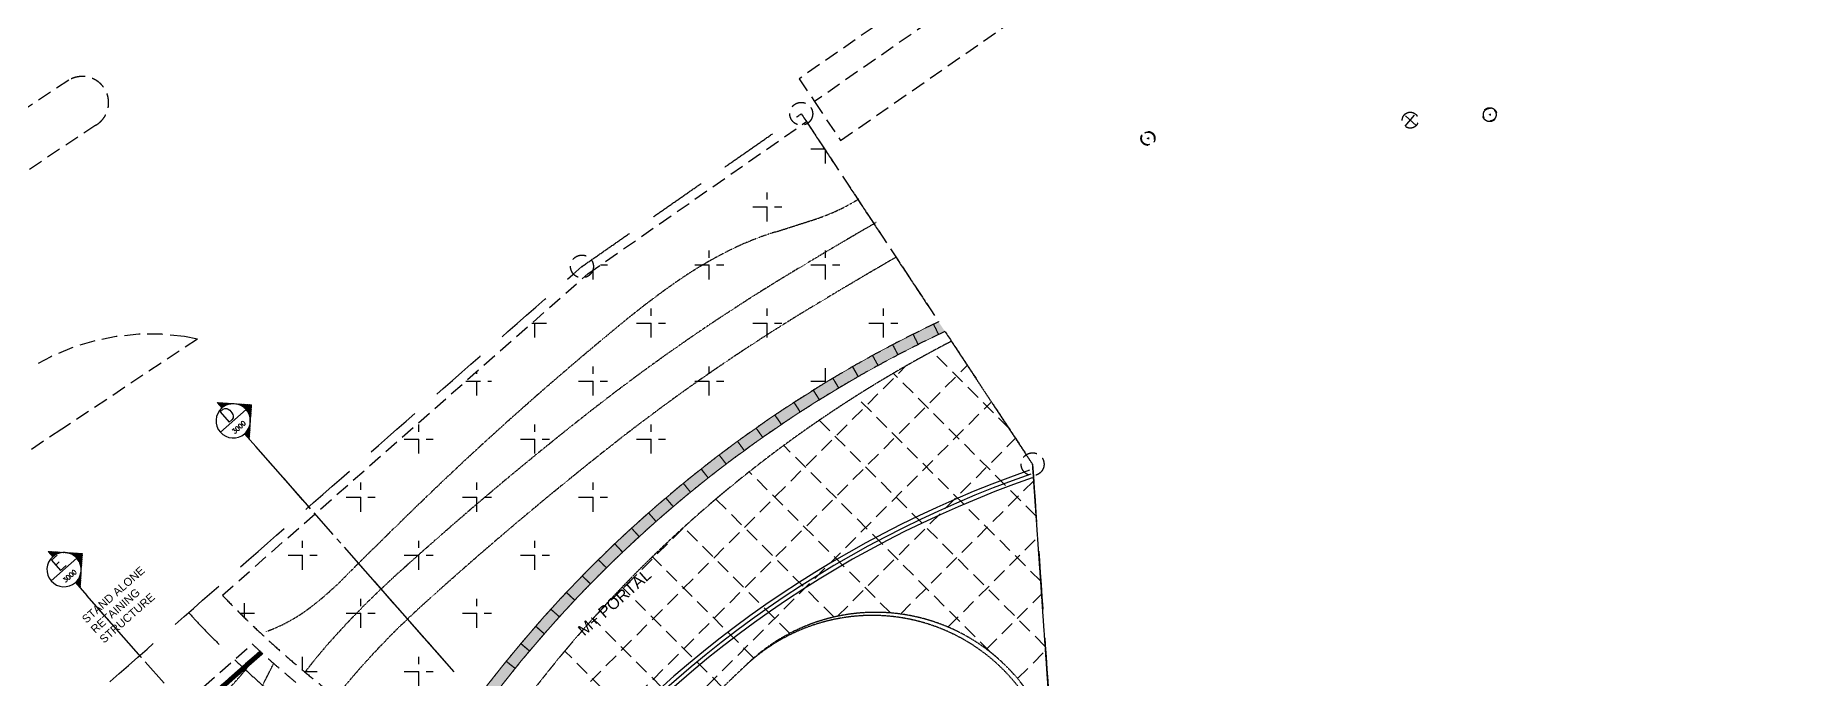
# Model space of a CAD drawing. Header units: millimetres. Extents: x 832728086 to 834530684, y 817551485 to 818349469.
# Drawn here: x 834330674 to 834407462, y 818044770 to 818072936 of the extents above; entities that cross this region are included whole.
import ezdxf
from ezdxf.enums import TextEntityAlignment as Align

# ---------------------------------------------------------------- set-up
doc = ezdxf.new("R2010")
doc.units = ezdxf.units.MM
doc.header["$LTSCALE"] = 100
doc.linetypes.add('CENTER', pattern=[2, 1.25, -0.25, 0.25, -0.25])
doc.linetypes.add('Hidden', pattern=[9.524999999999999, 6.35, -3.175])
for name, color, linetype in [('+C-160', 160, 'Hidden'), ('000-Tactile-l', 8, 'Continuous'), ('DLN040__', 7, 'Continuous'), ('DLN052__', 7, 'Continuous'), ('DLN240__', 1, 'Continuous'), ('DLN910__', 3, 'Continuous'), ('HATCH', 8, 'Continuous'), ('MARK', 7, 'Continuous')]:
    doc.layers.add(name, color=color, linetype=linetype)
doc.layers.add('000-edge seating element-b', color=4, linetype='Continuous', lineweight=20)
doc.layers.add('000-edge seating element-h', color=253, linetype='Continuous', lineweight=0)
doc.styles.add('romans', font='romans.shx')
doc.styles.get("Standard").update_dxf_attribs({"font": 'swiss.ttf'})
doc.styles.add('SWISS MD BT', font='swiss.ttf')

# ---------------------------------------------------------------- blocks, each defined once
blk = doc.blocks.new('*X12')
at = {"color": 0}
for p, q in [((56540.17643191214, 54525), (56582.13575151274, 54525)), ((56552.67643191214, 54537.5), (56605.83752573567, 54537.5)), ((56565.17643191214, 54550), (56631.83249392315, 54550)), ((56577.67643191214, 54562.5), (56660.75177593889, 54562.5)), ((56590.17643191214, 54575), (56693.60738523508, 54575)), ((56602.67643191214, 54587.5), (56732.22529620404, 54587.5)), ((56615.17643191214, 54600), (56780.6472987377, 54600)), ((56627.67643191214, 54612.5), (56853.46120479256, 54612.5)), ((56640.17643191214, 54625), (57247.4172277672, 54625)), ((56652.67643191214, 54637.5), (57234.9172277672, 54637.5)), ((56665.17643191214, 54650), (57222.4172277672, 54650)), ((56677.67643191214, 54662.5), (57209.9172277672, 54662.5)), ((56690.17643191215, 54675), (57197.4172277672, 54675)), ((56702.67643191215, 54687.5), (57184.9172277672, 54687.5)), ((56715.17643191215, 54700), (57172.4172277672, 54700)), ((56727.67643191215, 54712.5), (57159.9172277672, 54712.5)), ((56740.17643191215, 54725), (57147.4172277672, 54725)), ((56752.67643191215, 54737.5), (57134.9172277672, 54737.5)), ((56765.17643191215, 54750), (57122.4172277672, 54750)), ((56777.67643191215, 54762.5), (57109.9172277672, 54762.5)), ((56790.17643191215, 54775), (57097.4172277672, 54775)), ((56802.67643191215, 54787.5), (57084.9172277672, 54787.5)), ((56815.17643191215, 54800), (57072.4172277672, 54800)), ((56827.67643191215, 54812.5), (57059.9172277672, 54812.5)), ((56840.17643191215, 54825), (57047.4172277672, 54825)), ((56852.67643191215, 54837.5), (57034.9172277672, 54837.5)), ((56865.17643191215, 54850), (57022.4172277672, 54850)), ((56877.67643191215, 54862.5), (57009.9172277672, 54862.5)), ((56890.17643191215, 54875), (56997.4172277672, 54875)), ((56902.67643191215, 54887.5), (56984.9172277672, 54887.5)), ((56915.17643191215, 54900), (56972.4172277672, 54900)), ((56927.67643191215, 54912.5), (56959.9172277672, 54912.5)), ((56940.17643191215, 54925), (56947.4172277672, 54925)), ((57034.13245488679, 54612.5), (57259.9172277672, 54612.5)), ((57106.94636094165, 54600), (57272.4172277672, 54600)), ((57155.36836347531, 54587.5), (57284.9172277672, 54587.5)), ((57193.98627444427, 54575), (57297.4172277672, 54575)), ((57226.84188374045, 54562.5), (57309.9172277672, 54562.5)), ((57255.7611657562, 54550), (57322.4172277672, 54550)), ((57281.75613394367, 54537.5), (57334.9172277672, 54537.5)), ((57305.4579081666, 54525), (57347.4172277672, 54525)), ((55890.17643191214, 53875), (56193.82986951105, 53875)), ((55902.67643191214, 53887.5), (56194.05140822083, 53887.5)), ((55915.17643191214, 53900), (56194.48150710045, 53900)), ((55927.67643191214, 53912.5), (56195.12052558953, 53912.5)), ((55940.17643191214, 53925), (56195.9689992533, 53925)), ((55952.67643191214, 53937.5), (56197.02764203604, 53937.5)), ((55965.17643191214, 53950), (56198.29734928536, 53950)), ((55977.67643191214, 53962.5), (56199.77920158036, 53962.5)), ((55990.17643191214, 53975), (56201.47446939646, 53975)), ((56002.67643191214, 53987.5), (56203.38461865738, 53987.5)), ((56015.17643191214, 54000), (56205.51131723516, 54000)), ((56027.67643191214, 54012.5), (56207.85644246099, 54012.5)), ((56040.17643191214, 54025), (56210.42208973136, 54025)), ((56052.67643191214, 54037.5), (56213.21058230806, 54037.5)), ((56065.17643191214, 54050), (56216.22448241559, 54050)), ((56077.67643191214, 54062.5), (56219.4666037756, 54062.5)), ((56090.17643191214, 54075), (56222.94002572152, 54075)), ((56102.67643191214, 54087.5), (56226.64810907299, 54087.5)), ((56115.17643191214, 54100), (56230.59451397751, 54100)), ((56127.67643191214, 54112.5), (56234.783219953, 54112.5)), ((56140.17643191214, 54125), (56239.21854841284, 54125)), ((56152.67643191214, 54137.5), (56243.90518800342, 54137.5)), ((56165.17643191214, 54150), (56248.84822313151, 54150)), ((56177.67643191214, 54162.5), (56254.05316613591, 54162.5)), ((56190.17643191214, 54175), (56259.52599364005, 54175)), ((56202.67643191214, 54187.5), (56265.27318771162, 54187.5)), ((56215.17643191214, 54200), (56271.3017825861, 54200)), ((56227.67643191214, 54212.5), (56277.61941785813, 54212.5)), ((56240.17643191214, 54225), (56284.23439921781, 54225)), ((56252.67643191214, 54237.5), (56291.15576804409, 54237.5)), ((56265.17643191214, 54250), (56298.39338144825, 54250)), ((56277.67643191214, 54262.5), (56305.95800470521, 54262.5)), ((56290.17643191214, 54275), (56313.8614184658, 54275)), ((56302.67643191214, 54287.5), (56322.11654371454, 54287.5)), ((56315.17643191214, 54300), (56330.73758815906, 54300)), ((56327.67643191214, 54312.5), (56339.74021869808, 54312.5)), ((56340.17643191214, 54325), (56349.14176585911, 54325)), ((56352.67643191214, 54337.5), (56358.96146773244, 54337.5)), ((56365.17643191214, 54350), (56369.22076313922, 54350)), ((56377.67643191214, 54362.5), (56379.94364675136, 54362.5)), ((56390.17643191214, 54375), (56391.15710295406, 54375)), ((56402.67643191214, 54387.5), (56402.89164093309, 54387.5)), ((56427.67643191214, 54412.5), (56428.06779760152, 54412.5)), ((56440.17643191214, 54425), (56441.59498760175, 54425)), ((56452.67643191214, 54437.5), (56455.81686508647, 54437.5)), ((56465.17643191214, 54450), (56470.7960881337, 54450)), ((56477.67643191214, 54462.5), (56486.60709099128, 54462.5)), ((56490.17643191214, 54475), (56503.33943920848, 54475)), ((56502.67643191214, 54487.5), (56521.10253295893, 54487.5)), ((56515.17643191214, 54500), (56540.03238827831, 54500)), ((56527.67643191214, 54512.5), (56560.30174522614, 54512.5)), ((57327.29191445321, 54512.5), (57359.9172277672, 54512.5)), ((57347.56127140103, 54500), (57372.4172277672, 54500)), ((57366.49112672041, 54487.5), (57384.9172277672, 54487.5)), ((57384.25422047087, 54475), (57397.4172277672, 54475)), ((57400.98656868807, 54462.5), (57409.9172277672, 54462.5)), ((57416.79757154565, 54450), (57422.4172277672, 54450)), ((57431.77679459289, 54437.5), (57434.9172277672, 54437.5)), ((57445.9986720776, 54425), (57447.4172277672, 54425)), ((57459.52586207783, 54412.5), (57459.9172277672, 54412.5)), ((57484.70201874625, 54387.5), (57484.9172277672, 54387.5)), ((57496.43655672529, 54375), (57497.4172277672, 54375)), ((57507.65001292799, 54362.5), (57509.9172277672, 54362.5)), ((57518.37289654013, 54350), (57522.4172277672, 54350)), ((57528.63219194692, 54337.5), (57534.9172277672, 54337.5)), ((57538.45189382024, 54325), (57547.4172277672, 54325)), ((57547.85344098127, 54312.5), (57559.9172277672, 54312.5)), ((57556.85607152029, 54300), (57572.4172277672, 54300)), ((57565.47711596481, 54287.5), (57584.9172277672, 54287.5)), ((57573.73224121355, 54275), (57597.4172277672, 54275)), ((57581.63565497414, 54262.5), (57609.9172277672, 54262.5)), ((57589.20027823109, 54250), (57622.4172277672, 54250)), ((57596.43789163527, 54237.5), (57634.9172277672, 54237.5)), ((57603.35926046153, 54225), (57647.4172277672, 54225)), ((57609.97424182123, 54212.5), (57659.9172277672, 54212.5)), ((57616.29187709324, 54200), (57672.4172277672, 54200)), ((57622.32047196773, 54187.5), (57684.9172277672, 54187.5)), ((57628.0676660393, 54175), (57697.41722776719, 54175)), ((57633.54049354343, 54162.5), (57709.91722776719, 54162.5)), ((57638.74543654784, 54150), (57722.41722776719, 54150)), ((57643.68847167592, 54137.5), (57734.91722776719, 54137.5)), ((57648.3751112665, 54125), (57747.41722776719, 54125)), ((57652.81043972634, 54112.5), (57759.91722776719, 54112.5)), ((57656.99914570183, 54100), (57772.41722776719, 54100)), ((57660.94555060635, 54087.5), (57784.91722776719, 54087.5)), ((57664.65363395782, 54075), (57797.41722776719, 54075)), ((57668.12705590376, 54062.5), (57809.91722776719, 54062.5)), ((57671.36917726375, 54050), (57822.41722776719, 54050)), ((57674.38307737129, 54037.5), (57834.91722776719, 54037.5)), ((57677.171569948, 54025), (57847.41722776719, 54025)), ((57679.73721721836, 54012.5), (57859.91722776719, 54012.5)), ((57682.08234244418, 54000), (57872.41722776719, 54000)), ((57684.20904102196, 53987.5), (57884.91722776719, 53987.5)), ((57686.11919028289, 53975), (57897.41722776719, 53975)), ((57687.81445809898, 53962.5), (57909.91722776719, 53962.5)), ((57689.29631039398, 53950), (57922.41722776719, 53950)), ((57690.5660176433, 53937.5), (57934.91722776719, 53937.5)), ((57691.62466042604, 53925), (57947.41722776719, 53925)), ((57692.47313408981, 53912.5), (57959.91722776719, 53912.5)), ((57693.11215257891, 53900), (57972.41722776719, 53900)), ((57693.54225145852, 53887.5), (57984.91722776719, 53887.5)), ((57693.7637901683, 53875), (57997.41722776719, 53875))]:
    blk.add_line(p, q, dxfattribs=at)
blk = doc.blocks.new('SECHL-B')
at = {"layer": 'MARK'}
for p, q in [((2.384185791015625e-07, 2560.660171985626), (1060.660171985626, 1500.000000119209)), ((2.384185791015625e-07, 2560.660171985626), (0, 2250.000000238419)), ((-749.9986524581909, 1500.001346945763), (750.0013473033905, 1500.001347303391)), ((0, 439.3398283720016), (1060.660171985626, 1500.000000119209)), ((2.384185791015625e-07, 750.0000002384186), (0, 1.192092895507812e-07))]:
    blk.add_line(p, q, dxfattribs=at)
for centre, start, end in [((0.00134730339050293, 1500.000000119209), 90, 270), ((0, 1500.000000119209), 270, 90)]:
    blk.add_arc(centre, 750.0000000000091, start, end, dxfattribs=at)
at = {"layer": 'MARK', "rotation": 269.9999999999879}
blk.add_blockref('*X12', (-53867.96022605896, 58443.7968300581), dxfattribs=at)
at = {"layer": 'MARK', "style": 'romans'}
for tag, height, p in [('SECHL1', 600.0000000000014, (0.001347064971923828, 1874.998652935028)), ('SECHL2', 200.0000000000005, (0.001347064971923828, 1124.998652815819))]:
    blk.add_attdef(tag, text='', height=height, rotation=359.9999970117922, dxfattribs=at).set_placement(p, align=Align.MIDDLE)
blk = doc.blocks.new('tactile')
at = {"layer": '000-Tactile-l', "ltscale": 5e-05}
for centre, radius, start, end in [((834389.8125604216, 818009.111976287), 47.46663907620287, 109.1746078554353, 175.3142172484508), ((834389.8125604216, 818009.1119762869), 47.29163907612339, 109.1746078553173, 175.3193846490394), ((834389.8125604216, 818009.1119762871), 47.11663907615493, 109.1746078554272, 175.3245575592728)]:
    blk.add_arc(centre, radius, start, end, dxfattribs=at)
blk = doc.blocks.new('A$C062A3D83')
at = {"layer": '+C-160'}
for p, q in [((83866.2302441597, 95762.62990140915), (40758.32408571243, 65763.00607442856)), ((83963.14939951897, 94368.0937885046), (41427.31809175014, 64766.58789038658)), ((42570.18285238743, 63064.37349295616), (84128.71962380409, 91985.76126253605)), ((8810.184148430824, 65705.1096329689, 6001.821830027854), (-12341.54387044907, 51642.55249524117, 6180.018779754204)), ((40758.32408571243, 65763.00607442856), (41427.31809175014, 64766.58789038658)), ((41427.31809175014, 64766.58789038658), (42570.18285238743, 63064.37349295616)), ((10000.8128926754, 63734.75937139988, 6175.228470480664), (3721.983964323997, 59560.33019602299, 6123.723497171721)), ((31511.10559725761, 57229.82712686062), (41073.58626163006, 63890.6582890749)), ((41073.58626163006, 63890.6582890749), (46853.93569862843, 55131.5836160183)), ((67746.23448503017, 63723.91280448437), (67218.13325047493, 64183.37889230251)), ((67252.45082378387, 63689.59523105621), (67711.91691160202, 64217.69646573067)), ((70998.44998848438, 64159.83165609837), (70993.16689252853, 64235.84829187393)), ((56050.50682985783, 63120.96144258976), (56045.22373366356, 63196.97807836533)), ((41266.68721783161, 62699.96734690666), (41859.35530388355, 62699.96734690666)), ((41901.68721783161, 62064.96734702587), (41901.68721783161, 62635.82098376751)), ((39361.68721783161, 59524.96734702587), (39361.68721783161, 60794.96734702587)), ((38726.68721783161, 60159.96734690666), (39996.68721783161, 60159.96734690666)), ((32071.20211064816, 57619.96734690666), (32376.68721783161, 57619.96734690666)), ((36186.68721783161, 57619.96734690666), (37456.68721783161, 57619.96734690666)), ((36821.68721783161, 56984.96734702587), (36821.68721783161, 58254.96734702587)), ((41266.68721783161, 57619.96734690666), (42536.68721783161, 57619.96734690666)), ((41901.68721783161, 56984.96734702587), (41901.68721783161, 58254.96734702587)), ((15530.48902451992, 43165.68751621246), (31511.10559725761, 57229.82712686062)), ((31741.68721783161, 56984.96734690666), (31741.68721783161, 57390.44081044197)), ((34281.68721783161, 54444.96734702587), (34281.68721783161, 55714.96734702587)), ((39361.68721783161, 54444.96734702587), (39361.68721783161, 55714.96734702587)), ((44441.68721783161, 54444.96734690666), (44441.68721783161, 55714.96734690666)), ((29068.29105043411, 55079.96734690666), (29836.68721783161, 55079.96734690666)), ((29201.68721783161, 54444.96734678745), (29201.68721783161, 55197.36596596241)), ((33646.68721783161, 55079.96734690666), (34916.68721783161, 55079.96734690666)), ((38726.68721783161, 55079.96734690666), (39996.68721783161, 55079.96734690666)), ((43806.68721783161, 55079.96734690666), (45076.68721783161, 55079.96734690666)), ((49925.25612747669, 50479.51851701736), (46570.60818600655, 53834.16645848751)), ((22226.9920694828, 27346.83022642136), (48111.51068043709, 53231.34883737564)), ((24895.3463588953, 32666.83494532108), (45427.92383098602, 53199.4124174118)), ((31741.68721783161, 51904.96734690666), (31741.68721783161, 53174.96734690666)), ((36821.68721783161, 51904.96734702587), (36821.68721783161, 53174.96734702587)), ((41901.68721783161, 52465.65377414227), (41901.68721783161, 53174.96734702587)), ((26182.17307817936, 52539.96734690666), (27296.68721783161, 52539.96734690666)), ((26661.68721783161, 51904.96734690666), (26661.68721783161, 52961.97570776939)), ((31106.68721783161, 52539.96734690666), (32376.68721783161, 52539.96734690666)), ((36186.68721783161, 52539.96734690666), (37456.68721783161, 52539.96734690666)), ((41266.68721783161, 52539.96734690666), (42024.41160833836, 52539.96734690666)), ((51123.54855632782, 46629.57565879822), (44874.21549892426, 52878.90871620178)), ((20556.12470793724, 23024.31243538857), (49164.91974389553, 51633.10747122765)), ((51321.60231995583, 43779.87146568298), (43227.60324561596, 51873.87054002285)), ((51519.65608334541, 40930.16727280617), (41629.52113807201, 50820.30221807957)), ((23486.68721783161, 49999.96734690666), (24756.68721783161, 49999.96734690666)), ((24121.68721783161, 49364.96734702587), (24121.68721783161, 50634.96734702587)), ((28566.68721783161, 49999.96734690666), (29836.68721783161, 49999.96734690666)), ((29201.68721783161, 49364.96734678745), (29201.68721783161, 50634.96734678745)), ((33646.68721783161, 49999.96734690666), (34916.68721783161, 49999.96734690666)), ((34281.68721783161, 49364.96734702587), (34281.68721783161, 50634.96734702587)), ((42430.91617715359, 42247.45347511768), (50218.32880759239, 50034.86610555649)), ((49123.05795753002, 40675.11496913433), (40078.94072496891, 49719.23220169544)), ((44751.98405468464, 42394.53844249249), (38575.03480887413, 48571.48768830299)), ((21581.68721783161, 46824.96734690666), (21581.68721783161, 48094.96734690666)), ((26661.68721783161, 46824.96734690666), (26661.68721783161, 48094.96734690666)), ((31741.68721783161, 46824.96734690666), (31741.68721783161, 48094.96734690666)), ((45183.13173878193, 42348.01860749722), (51015.75016033649, 48180.63702893257)), ((20946.68721783161, 47459.96734690666), (22216.68721783161, 47459.96734690666)), ((26026.68721783161, 47459.96734690666), (27296.68721783161, 47459.96734690666)), ((31106.68721783161, 47459.96734690666), (32376.68721783161, 47459.96734690666)), ((42280.53951966763, 42214.33254814148), (37117.1615793705, 47377.71048843861)), ((31856.72185873985, 42279.86087465286), (35814.89790165424, 46238.03691756725)), ((40344.42612612247, 41498.79551231861), (35704.85271680355, 46138.36892163754)), ((19041.68721783161, 44284.96734678745), (19041.68721783161, 45554.96734678745)), ((24121.68721783161, 44284.96734702587), (24121.68721783161, 45554.96734702587)), ((29201.68721783161, 44284.96734678745), (29201.68721783161, 45554.96734678745)), ((47263.89111804962, 41777.12755727768), (51188.06349825859, 45701.29993748665)), ((18406.68721783161, 44919.96734690666), (19676.68721783161, 44919.96734690666)), ((23486.68721783161, 44919.96734690666), (24756.68721783161, 44919.96734690666)), ((28566.68721783161, 44919.96734690666), (29836.68721783161, 44919.96734690666)), ((38769.54255986214, 40422.02864909172), (34337.80494189262, 44853.76626706123)), ((16501.68721783161, 42184.10759997368), (16501.68721783161, 43014.96734690666)), ((21581.68721783161, 41744.96734690666), (21581.68721783161, 43014.96734690666)), ((26661.68721783161, 41744.96734690666), (26661.68721783161, 43014.96734690666)), ((37410.27677047253, 39129.6440089941), (33015.87464416027, 43524.04613530636)), ((48948.02939486504, 40809.61540448666), (51360.3768362999, 43221.96284604073)), ((16302.84986305237, 42379.96734690666), (17136.68721783161, 42379.96734690666)), ((20946.68721783161, 42379.96734690666), (22216.68721783161, 42379.96734690666)), ((26026.68721783161, 42379.96734690666), (27296.68721783161, 42379.96734690666)), ((36104.35679471493, 37783.91355526447), (31739.07536685467, 42149.19498312473)), ((7967.500160455704, 32625.62583494186, -1.047737896442413e-09), (17170.7995711565, 40726.01902973652, -1.047737896442413e-09)), ((11845.2692258358, 36645.3839225769), (16834.53417122364, 41036.31079626083)), ((34852.20471048355, 36384.41521000862), (30507.57804262638, 40729.04187786579)), ((50310.74076449871, 39520.67634475231), (51532.69017422199, 40742.62575447559)), ((8045.125016570091, 32620.67875790596, -1.047737896442413e-09), (17211.67991650105, 40688.73083531857, -1.047737896442413e-09)), ((8101.57945728302, 32617.08088374138, -1.047737896442413e-09), (17241.44451451302, 40661.64157950878, -1.047737896442413e-09)), ((8179.204313278198, 32612.13380682468, -1.047737896442413e-09), (17282.41683208942, 40624.43433582783, -1.047737896442413e-09)), ((19041.68721783161, 39889.72865593433), (19041.68721783161, 40474.96734678745)), ((24121.68721783161, 39204.96734702587), (24121.68721783161, 40474.96734702587)), ((19101.51917350292, 39839.96734690666), (19676.68721783161, 39839.96734690666)), ((23486.68721783161, 39839.96734690666), (24756.68721783161, 39839.96734690666))]:
    blk.add_line(p, q, dxfattribs=at)
at = {"layer": '+C-160', "ltscale": 0.04}
for p, q in [((45734.83773100376, 54586.34012794495), (45958.98921370506, 54139.399289608)), ((46632.80870556831, 55026.36251199245), (46848.66709673405, 54575.35790550709)), ((44845.14700591564, 54129.80756258965), (45077.51510894299, 53687.08297002316)), ((43091.81747674942, 53167.840467453), (43340.37822139263, 52733.99999403954)), ((43964.04005551338, 53656.920566082), (44204.54550457001, 53218.56325852871)), ((42228.77683568001, 52662.73412084579), (42485.30807733536, 52233.55848991871)), ((40531.41586756706, 51605.13737618923), (40803.62286055088, 51185.72903931141)), ((41375.21256566048, 52141.77384698391), (41639.62678647041, 51717.40947532654)), ((39697.67460942268, 51053.00778627396), (39977.58150887489, 50638.69856870174)), ((38874.27322900295, 50485.57344079018), (39161.78454232216, 50076.50468766689)), ((37259.61011886597, 49305.56997871399), (37562.03343856335, 48907.39899051189)), ((38061.49263656139, 49903.02792489529), (38356.51027691364, 49499.33919334412)), ((36468.89924490452, 48693.40342986584), (36778.62506973743, 48300.88602435589)), ((35689.62977218628, 48066.73712432384), (36006.55243647099, 47680.00721216202)), ((34922.06755506992, 47425.78485417366), (35246.07893812656, 47044.97437143326)), ((33423.10824489594, 46101.90188467503), (33760.96306729317, 45733.31794691086)), ((34166.47445368767, 46770.76528584957), (34497.46401631832, 46396.00414919853)), ((32692.22253453732, 45419.42283904552), (33036.82735466957, 45057.14184570312)), ((31974.06666994095, 44723.56098210812), (32325.30392301083, 44367.70652842522)), ((31268.8856562376, 44014.55371320248), (31626.63551473618, 43665.24720180035)), ((30576.92007160187, 43292.64291584492), (30941.06048619747, 42950.00351548195)), ((29898.40598583221, 42558.07487595081), (30268.81272697449, 42222.21948099136)), ((29233.57487988472, 41811.10019755363), (29610.12158024311, 41482.1433879137)), ((28582.65356624126, 41051.97371733189), (28965.21176373959, 40730.02771925926)), ((27945.86411201954, 40280.95441746712), (28334.3032938242, 39966.12906563282))]:
    blk.add_line(p, q, dxfattribs=at)
at = {"layer": '+C-160', "ltscale": 0.01}
for p, q in [((50965.68738532066, 48900.9671908617), (47418.58692741394, 54282.65876376629)), ((51805.20316660404, 36821.56208348274), (50965.68738532066, 48900.9671908617))]:
    blk.add_line(p, q, dxfattribs=at)
at = {"layer": '+C-160', "ltscale": 10}
for p, q in [((25663.03267216682, 39824.84982454777), (16995.22193002701, 49673.79642236233)), ((18266.4244852066, 33315.28057682514), (9598.613743066788, 43164.2271746397))]:
    blk.add_line(p, q, dxfattribs=at)
at = {"layer": '+C-160', "flags": 128}
blk.add_lwpolyline([(14436.14286494255, 54374.9506278038), (9598.730440974236, 51158.83575665951), (8503.388903141022, 50430.60671591759)], dxfattribs=at)
at = {"layer": '+C-160'}
for points in [[(8503.388903141022, 50430.60704779625, 0), (5433.268516898155, 48389.46211981773, 0), (1271.220959544182, 45622.35816609859, 0), (-5393.368133425713, 41191.45953309536, 0), (-7056.288440823555, 40085.88029754162, 0), (-15383.79784095287, 34549.40242898464, 0)], [(14436.14286470413, 54374.95062768459, 0), (13875.84706187248, 54488.67807817459, 0), (12881.28310012817, 54588.72541964054, 0), (11881.69974792004, 54588.98222303391, 0), (10887.08451128006, 54489.44592154026, 0), (9907.37525677681, 54291.11105012894, 0), (8952.360915660858, 53995.95930469036, 0), (8031.583675861359, 53606.93974363804, 0), (7337.668783068657, 53228.08375668526, 0)]]:
    blk.add_polyline3d(points, dxfattribs=at)
for centre in [(40847.68738412857, 64232.96720349789), (31257.68738484383, 57552.96720528603), (50965.68738436699, 48900.96720504761)]:
    blk.add_circle(centre, 500, dxfattribs=at)
for centre, radius, start, end in [((9406.687217712402, 64717.96734821796), 1148.531671237, 301.1434165428648, 121.1434165428648), ((70005.82597327232, 6191.853957891464), 54139.70042319825, 115.3174027104411, 152.0502705363431), ((70005.82598936558, 6191.853933572769), 53639.70044873471, 115.2413403586402, 152.0502705363431)]:
    blk.add_arc(centre, radius, start, end, dxfattribs=at)
at = {"layer": '+C-160', "ltscale": 5e-05}
for centre, radius, start, end in [((38677.21611154079, 68086.17080557346), 8909.51929110726, 287.6430173510198, 300.1104058177592), ((40068.3380163908, 65483.47611582279), 5961.027839275162, 301.093582851246, 303.6550579758351), ((-136315.3286991119, 610574.3579111099), 578923.3257297287, 287.6989528119807, 287.8747278177476), ((167309.837266922, -153078.6847496033), 245671.4197694323, 120.0959518044192, 121.0526997014845), ((45908.31883895397, 41772.00785267353), 18410.22796224962, 115.5126158898306, 124.9233073353956), ((43988.60187852383, 45503.13505780697), 14216.63414641084, 107.6148732963522, 115.0068505541648), ((167309.8372619152, -153078.6847569942), 243921.4197732414, 120.0959518044192, 121.0530147899349), ((85615.9546239376, -17658.40730535984), 87518.03802077373, 120.965458529411, 128.1678962563061), ((55974.35220682621, 27337.20159173012), 36008.19958811788, 124.9069231118418, 129.6839424307538), ((85615.95462405682, -17658.40730583668), 85768.03802130357, 120.9645764895474, 128.1678962563061), ((124628.2488644123, -56727.08173513412), 144543.8316954523, 129.349046141105, 134.0136837909903), ((128535.8749482632, -72271.1971873045), 156977.9283489339, 128.1660092210334, 132.2239142152854), ((128536.403481245, -72271.82271206379), 155228.7467550768, 128.1659996303165, 132.2231790951465), ((197733.737485528, -132164.1271644831), 249592.1326524494, 134.0503269053513, 135.1421229319162), ((7525.587758779526, 57463.58797645569), 18994.29757793183, 310.8889765985294, 314.3704539310152), ((48546.16782367229, 15996.77355051041), 37857.99563066343, 132.351642697056, 138.8607623649149), ((13218.89380741119, 50884.39795553684), 10293.75381420329, 304.6831544482109, 310.9039291194363), ((15118.26874732971, 48143.88772761822), 6959.385390796564, 291.2566212423374, 304.6631983082428), ((48546.16782367229, 15996.77354991436), 36107.99563112483, 132.3547081340645, 138.8558103835802), ((-807.5436238050461, 89532.3158800602), 51306.08634767958, 290.8492728332357, 291.0747219678347), ((2498.7685765028, 51481.64779889584), 18197.32678224082, 295.7007569521398, 323.706875150926), ((36347.5566444397, 26754.23178184032), 21593.96057087781, 139.0630052834727, 142.842850695346), ((724.7259223461151, 48260.43070101738), 18863.41631005747, 325.8641922501075, 334.6187030158639), ((36347.55664658546, 26754.23178339005), 19843.96057154706, 139.0718369529003, 146.6063092072221)]:
    blk.add_arc(centre, radius, start, end, dxfattribs=at)
at = {"layer": '+C-160', "ltscale": 0.01}
for centre, radius, start, end in [((72769.18751180172, 5325.571264505386), 55131.20138723126, 117.3756956333184, 177.6247840030617), ((44098.6078774929, 34317.81514251232), 8103.108026698347, 17.99812949699126, 134.3164739623953), ((70005.82579565048, 6191.853836536407), 46339.70044881494, 132.9402127371815, 178.4469389078534)]:
    blk.add_arc(centre, radius, start, end, dxfattribs=at)
at = {"layer": '+C-160', "ltscale": 3}
blk.add_arc((46571.75695133209, 72292.95433998108), 44165, 222.6242598624778, 277.5709776477479, dxfattribs=at)
at = {"layer": '+C-160', "ltscale": 0.03}
blk.add_arc((43955.60886645317, 34185.79734301567), 8100.000210743914, 4.64693060343837, 132.9402127371815, dxfattribs=at)
at = {"layer": '+C-160'}
for centre, major_axis, ratio, start_param, end_param in [((67482.18386769295, 63953.64584839344), (-247.4873735051969, 247.487373505197), 0.9999999992734551, 3.926990817350514, 10.2101761245301), ((70957.80012261868, 64195.19842612743), (-215.5552467452455, 215.5552467452455), 0.9999999999701474, 3.926990817002168, 10.21017612418175), ((70957.80012261868, 64195.19842612743), (197.6114267446336, 197.6114267446336), 0.9999999994653539, 5.497787143514815, 11.7809724506944), ((70957.80012261868, 64195.19842612743), (8.980256186154085, 8.980256186154083), 0.9999999742410143, 5.497787130902645, 11.78097243808223), ((56009.85696399212, 63156.32821249962), (12.47397224884419, 304.5858317209949), 0.9999999996076322, -1.529865317903298, 4.753319989276289), ((56009.85696399212, 63156.32821249962), (-142.4069573256426, 240.4595818972887), 0.9999999991125768, 4.177703600759744, 10.46088890793933), ((56009.85696399212, 63156.32821249962), (6.50504385077165, 10.90753901584181), 0.9999999802506985, -1.033042463725181, 5.250142843454405), ((70005.82579362392, 6191.853849172592), (34178.97200729646, 41986.96270519264), 0.9999999999873956, 1.125114104003408, 1.766223614232632), ((46463.45040869713, 72800.2319830656), (-31135.49881140029, 29421.67635532909), 0.9999999999891984, 1.521068747043779, 1.671403896649182), ((46463.44999730587, 72800.23150014877), (-34362.00088527494, 26572.01924633047), 0.9999999999585608, 1.478405273533975, 1.57254407553788)]:
    blk.add_ellipse(centre, major_axis=major_axis, ratio=ratio, start_param=start_param, end_param=end_param, dxfattribs=at)
at = {"layer": '+C-160', "ltscale": 4}
for points in [[(31257.68738377094, 57552.96720468998), (36052.68738412857, 60892.96720409393), (40847.68738436699, 64232.96720373631)], [(40847.68738436699, 64232.96720373631), (45906.68738424778, 56566.96720409393), (50965.68738436699, 48900.96720445156)], [(-72340.31261622906, -33621.03279519081), (-20541.31261610985, 11965.96720457077), (31257.68738377094, 57552.96720468998)], [(50965.68738436699, 48900.96720445156), (55678.18738424778, -18512.53279578686), (60390.68738389015, -85926.0327962637)]]:
    blk.add_open_spline(points, degree=2, dxfattribs=at)
at = {"layer": '+C-160'}
blk.add_point((31260.32569754124, 57555.28911828995), dxfattribs=at)

msp = doc.modelspace()

# ---------------------------------------------------------------- hatches: boundary and pattern name
at = {"layer": '000-edge seating element-h'}
h = msp.add_hatch(color=256, dxfattribs=at)
h.dxf.hatch_style = 1
edge = h.paths.add_edge_path()
edge.add_line((834370465.4529252, 818059970.0477211), (834370187.2484822, 818060391.6162642))
edge.add_arc((834393339.1387554, 818011451.8866094), 54139.70042310486, 115.3174001576831, 152.0502692265385)
edge.add_arc((834341539.2228851, 818038936.1219095), 4500.000072367492, 307.0048496593372, 332.05026577403083, ccw=False)
edge.add_arc((833936445.1231517, 818576419.414021), 677544.9606343244, 305.0177740333361, 307.0048534518915, ccw=False)
edge.add_arc((834342302.3731076, 817997177.7181377), 29732.24781471223, 125.0177740322746, 154.7014634355701)
edge.add_arc((834289854.1112514, 818021968.2590076), 28279.74308678937, 323.48137329143975, 334.7014634341899, ccw=False)
edge.add_arc((834308563.1897279, 818008114.8543457), 5000.000000467858, 250.77535094458682, 323.48137328733543, ccw=False)
edge.add_arc((834304379.5306907, 817996117.6431048), 7705.749898551787, 70.77535094227639, 143.4969262210371)
edge.add_arc((834161631.6752812, 818101757.3515339), 169879.999025743, 322.4838944332564, 323.49692616229754, ccw=False)
edge.add_arc((834296575.7603322, 817998150.8339868), 249.9999999928914, 142.4838944406738, 322.4838944406738)
edge.add_arc((834161631.673291, 818101757.3530368), 170380.0015196057, 322.483894439981, 323.4969261541867)
edge.add_arc((834304379.5306908, 817996117.6431048), 7205.749898699569, 70.77535094237612, 143.4969262258713, ccw=False)
edge.add_arc((834308563.189728, 818008114.8543451), 5499.999999890476, 250.775350942649, 323.4813732926171)
edge.add_arc((834289854.1112436, 818021968.2590123), 28779.74309580032, 323.4813732930021, 334.701463432057)
edge.add_arc((834342302.3731073, 817997177.718138), 29232.24781436703, 125.0177740320878, 154.7014634358887, ccw=False)
edge.add_arc((833936445.1232892, 818576419.4138336), 678044.9604019494, 305.0177740328985, 307.0048534521317)
edge.add_arc((834341539.2229441, 818038936.1218592), 4999.99999673325, 307.0048498452173, 332.0502659854565)
edge.add_arc((834393339.1387717, 818011451.886585), 53639.70044875115, 115.2413393603897, 152.0502692419508, ccw=False)

# ---------------------------------------------------------------- linework, layer by layer
at = {"layer": '000-edge seating element-b', "color": 4}
msp.add_lwpolyline([(834370465.4529252, 818059970.0477211, 0.1620046444569463), (834345956.0185597, 818036592.63803, -0.1097183581294512), (834344548.6360527, 818034943.1990314, -0.00867048685735707), (834325528.0170757, 818021118.171183, 0.1302486648757646), (834315873.6888956, 818009669.6740745, -0.04899602925763486), (834312983.3386635, 818004841.8918663, -0.328328951115903), (834306752.1888121, 818002921.5629339, 0.3284041308250612), (834298587.3691481, 818000404.0980811, -0.004420213536873292), (834296774.0558796, 817997998.5878837, -0.9999999999087934), (834296377.464785, 817998303.0800899, 0.004420213536828557), (834298185.4566741, 818000701.531037, -0.3284041308224707), (834306916.825259, 818003393.6803349, 0.3283289511140077), (834312581.506942, 818005139.4339098, 0.04899602925827055), (834315421.6421632, 818009883.3414602, -0.13024866487513), (834325241.1018144, 818021527.6582193, 0.008670486857374581), (834344247.6947166, 818035342.4912956, 0.1097183581309977), (834345514.3389978, 818036826.9864132, -0.1616640745485386), (834370187.2484822, 818060391.6162642, -0.1616640745485386)], format="xyb", dxfattribs=at)
at = {"layer": '000-edge seating element-b', "ltscale": 0.04}
for points in [[(834369068.1505132, 818059846.3727794), (834369292.3019959, 818059399.431941)], [(834369966.1214877, 818060286.3951634), (834370181.9798789, 818059835.3905569)], [(834367297.3528377, 818058916.9532175), (834367537.8582867, 818058478.59591)], [(834368178.4597881, 818059389.840214), (834368410.8278911, 818058947.1156214)], [(834366425.1302589, 818058427.8731189), (834366673.6910036, 818057994.0326455)], [(834364708.5253478, 818057401.8064984), (834364972.9395686, 818056977.4421268)], [(834365562.0896178, 818057922.7667723), (834365818.6208595, 818057493.5911413)], [(834363864.7286497, 818056865.1700276), (834364136.9356427, 818056445.7616907)], [(834363030.9873916, 818056313.0404377), (834363310.894291, 818055898.7312201)], [(834361394.8054187, 818055163.0605763), (834361689.8230591, 818054759.3718448)], [(834362207.5860112, 818055745.6060922), (834362495.0973245, 818055336.5373391)], [(834360592.922901, 818054565.6026301), (834360895.3462207, 818054167.4316419)], [(834359802.2120271, 818053953.4360813), (834360111.9378519, 818053560.9186758)], [(834359022.9425544, 818053326.7697757), (834359339.8652186, 818052940.0398636)], [(834357499.7872359, 818052030.7979373), (834357830.7767985, 818051656.0368006)], [(834358255.3803372, 818052685.8175056), (834358579.3917203, 818052305.0070229)], [(834356756.4210271, 818051361.9345361), (834357094.2758495, 818050993.3505983)], [(834356025.5353167, 818050679.4554905), (834356370.1401368, 818050317.1744971)], [(834355307.3794521, 818049983.5936335), (834355658.6167052, 818049627.7391798)], [(834354602.1984384, 818049274.5863646), (834354959.9482969, 818048925.2798532)], [(834353910.2328538, 818048552.6755673), (834354274.3732684, 818048210.0361669)], [(834353231.718768, 818047818.1075274), (834353602.1255091, 818047482.2521324)], [(834352566.887662, 818047071.132849), (834352943.4343624, 818046742.1760393)], [(834351915.9663484, 818046312.0063688), (834352298.5245459, 818045990.0603707)], [(834351279.1768942, 818045540.9870689), (834351667.616076, 818045226.161717)]]:
    msp.add_lwpolyline(points, dxfattribs=at)
at = {"layer": 'DLN052__', "color": 3, "linetype": 'CENTER', "ltscale": 10}
for p, q in [((834348996.3454543, 818045084.882476), (834340328.5347122, 818054933.8290738)), ((834341599.7372674, 818038575.3132282), (834332931.9265252, 818048424.2598261))]:
    msp.add_line(p, q, dxfattribs=at)
at = {"layer": 'DLN240__'}
for p, q in [((834331300.8129426, 818037885.6584864, -1.047737896442413e-09), (834340504.1123533, 818045986.0516812, -1.047737896442413e-09)), ((834331378.4377987, 818037880.7114093, -1.047737896442413e-09), (834340544.9926987, 818045948.7634867, -1.047737896442413e-09)), ((834331434.8922395, 818037877.1135352, -1.047737896442413e-09), (834340574.7572967, 818045921.6742309, -1.047737896442413e-09)), ((834331512.5170954, 818037872.1664582, -1.047737896442413e-09), (834340615.7296143, 818045884.4669873, -1.047737896442413e-09))]:
    msp.add_line(p, q, dxfattribs=at)
at = {"layer": 'HATCH'}
msp.add_point((834354593.6384797, 818062815.3217697), dxfattribs=at)

# ---------------------------------------------------------------- block references
at = {"layer": '+C-160', "ltscale": 5}
msp.add_blockref('A$C062A3D83', (834323333.3127822, 818005260.0326515), dxfattribs=at)
at = {"layer": '000-Tactile-l', "xscale": 1000, "yscale": 1000, "zscale": 1000}
msp.add_blockref('tactile', (-56.49047231674194, -49.28168964385986, -0.07028772469116412), dxfattribs=at)
at = {"layer": 'DLN052__', "rotation": 41.35019582799567}
for p, values in [((834340328.5347123, 818054933.8290737), {'SECHL2': '3000', 'SECHL1': 'D'}), ((834332931.9265255, 818048424.2598262), {'SECHL2': '3000', 'SECHL1': 'E'})]:
    msp.add_blockref('SECHL-B', p, dxfattribs=at).add_auto_attribs(values)

# ---------------------------------------------------------------- texts
at = {"layer": 'DLN040__', "color": 5, "insert": (834333686.9144697, 818046301.6961617), "char_height": 350, "width": 5000, "attachment_point": 7, "rotation": 41.35019580894587, "style": 'SWISS MD BT'}
msp.add_mtext('STAND ALONE RETAINING STRUCTURE', dxfattribs=at)
at = {"layer": 'DLN040__', "color": 1, "insert": (834333686.9144697, 818046301.6961617), "char_height": 350, "width": 5000, "attachment_point": 7, "rotation": 41.35019580894587, "style": 'SWISS MD BT'}
msp.add_mtext('STAND ALONE RETAINING STRUCTURE', dxfattribs=at)
at = {"layer": 'DLN910__', "color": 0, "insert": (834354357, 818046995), "char_height": 500.0000000000001, "attachment_point": 1, "rotation": 41.35019207425393}
msp.add_mtext_dynamic_manual_height_columns('M+ PORTAL', width=9408.91059885125, gutter_width=1, heights=[0], dxfattribs=at)

doc.saveas('drawing.dxf')
